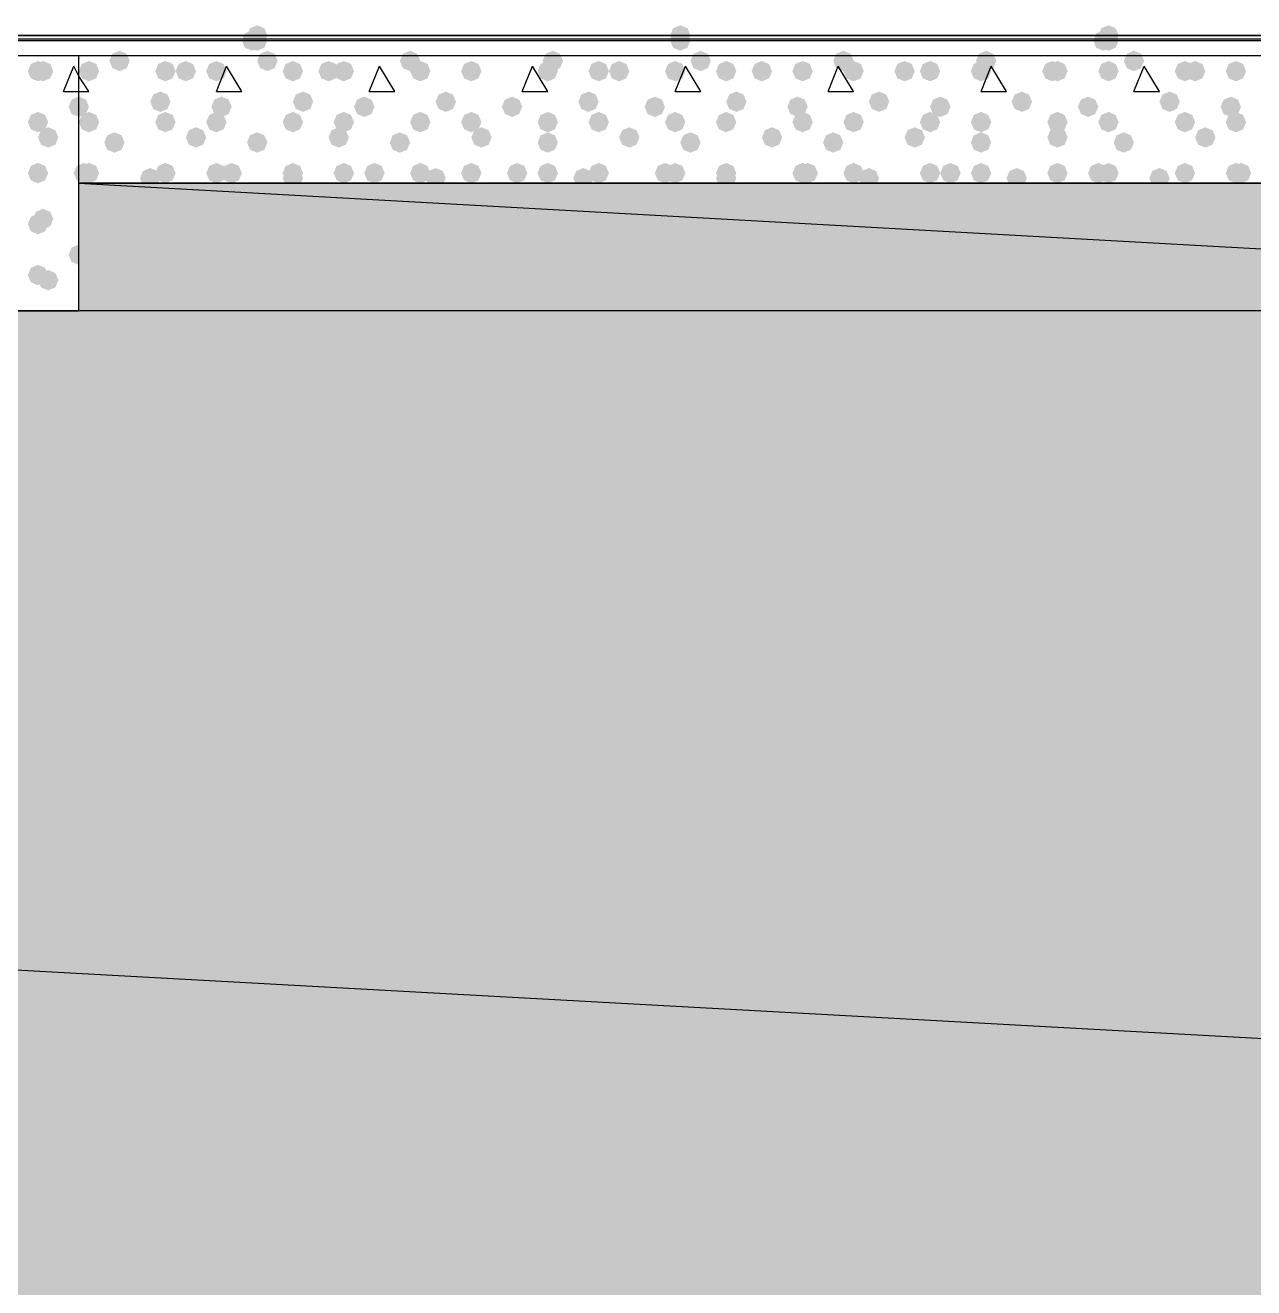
# Model space of a CAD drawing. Header units: millimetres. Extents: x 0 to 420, y 0 to 297.
# Drawn here: x 139.21 to 149.42, y 217.69 to 228.18 of the extents above; entities that cross this region are included whole.
import ezdxf

# ---------------------------------------------------------------- set-up
doc = ezdxf.new("R2010")
doc.units = ezdxf.units.MM
doc.layers.get('0').update_dxf_attribs({"linetype": 'CONTINUOUS'})

msp = doc.modelspace()

# ---------------------------------------------------------------- hatches: boundary and pattern name
at = {"true_color": 0x0000fe}
for points in [[(141.181667, 228.049667), (141.156796, 227.989871), (141.097, 227.965), (141.037204, 227.989871), (141.012333, 228.049667), (141.037204, 228.109462), (141.097, 228.134333), (141.156796, 228.109463)], [(141.224, 228.092), (141.199129, 228.032204), (141.139333, 228.007333), (141.079537, 228.032204), (141.054667, 228.092), (141.079537, 228.151796), (141.139333, 228.176667), (141.199129, 228.151796)], [(141.224, 228.049667), (141.199129, 227.989871), (141.139333, 227.965), (141.079537, 227.989871), (141.054667, 228.049667), (141.079537, 228.109462), (141.139333, 228.134333), (141.199129, 228.109463)], [(141.224, 228.049667), (141.199129, 227.989871), (141.139333, 227.965), (141.079537, 227.989871), (141.054667, 228.049667), (141.079537, 228.109462), (141.139333, 228.134333), (141.199129, 228.109463)], [(144.737667, 228.092), (144.712796, 228.032204), (144.653, 228.007333), (144.593204, 228.032204), (144.568333, 228.092), (144.593204, 228.151796), (144.653, 228.176667), (144.712796, 228.151796)], [(144.737667, 228.049667), (144.712796, 227.989871), (144.653, 227.965), (144.593204, 227.989871), (144.568333, 228.049667), (144.593204, 228.109462), (144.653, 228.134333), (144.712796, 228.109463)], [(144.737667, 228.049667), (144.712796, 227.989871), (144.653, 227.965), (144.593204, 227.989871), (144.568333, 228.049667), (144.593204, 228.109462), (144.653, 228.134333), (144.712796, 228.109463)], [(144.737667, 228.049667), (144.712796, 227.989871), (144.653, 227.965), (144.593204, 227.989871), (144.568333, 228.049667), (144.593204, 228.109462), (144.653, 228.134333), (144.712796, 228.109463)], [(148.251333, 228.049667), (148.226462, 227.989871), (148.166667, 227.965), (148.106871, 227.989871), (148.082, 228.049667), (148.106871, 228.109462), (148.166667, 228.134333), (148.226462, 228.109463)], [(148.293667, 228.092), (148.268796, 228.032204), (148.209, 228.007333), (148.149204, 228.032204), (148.124333, 228.092), (148.149204, 228.151796), (148.209, 228.176667), (148.268796, 228.151796)], [(148.293667, 228.049667), (148.268796, 227.989871), (148.209, 227.965), (148.149204, 227.989871), (148.124333, 228.049667), (148.149204, 228.109462), (148.209, 228.134333), (148.268796, 228.109463)], [(148.293667, 228.049667), (148.268796, 227.989871), (148.209, 227.965), (148.149204, 227.989871), (148.124333, 228.049667), (148.149204, 228.109462), (148.209, 228.134333), (148.268796, 228.109463)]]:
    msp.add_hatch(color=0, dxfattribs=at).paths.add_polyline_path(points, flags=0)
at = {"true_color": 0x000007}
h = msp.add_hatch(color=0, dxfattribs=at)
h.paths.add_polyline_path([(38.565667, 228.049667), (386.969, 228.049667)], flags=0)
h.paths.add_polyline_path([(386.969, 228.049667), (38.565667, 228.049667)], flags=0)
at = {"true_color": 0x000008}
for points in [[(140.081, 227.880333), (140.056129, 227.820537), (139.996333, 227.795667), (139.936538, 227.820537), (139.911667, 227.880333), (139.936537, 227.940129), (139.996333, 227.965), (140.056129, 227.940129)], [(141.308667, 227.880333), (141.283796, 227.820537), (141.224, 227.795667), (141.164204, 227.820537), (141.139333, 227.880333), (141.164204, 227.940129), (141.224, 227.965), (141.283796, 227.940129)], [(142.494, 227.880333), (142.469129, 227.820537), (142.409333, 227.795667), (142.349538, 227.820537), (142.324667, 227.880333), (142.349537, 227.940129), (142.409333, 227.965), (142.469129, 227.940129)], [(143.679333, 227.880333), (143.654463, 227.820537), (143.594667, 227.795667), (143.534871, 227.820537), (143.51, 227.880333), (143.534871, 227.940129), (143.594667, 227.965), (143.654462, 227.940129)], [(144.907, 227.880333), (144.882129, 227.820537), (144.822333, 227.795667), (144.762538, 227.820537), (144.737667, 227.880333), (144.762537, 227.940129), (144.822333, 227.965), (144.882129, 227.940129)], [(146.092333, 227.880333), (146.067462, 227.820537), (146.007667, 227.795667), (145.947871, 227.820537), (145.923, 227.880333), (145.947871, 227.940129), (146.007667, 227.965), (146.067462, 227.940129)], [(147.277667, 227.880333), (147.252796, 227.820537), (147.193, 227.795667), (147.133204, 227.820537), (147.108333, 227.880333), (147.133204, 227.940129), (147.193, 227.965), (147.252796, 227.940129)], [(148.505333, 227.880333), (148.480463, 227.820537), (148.420667, 227.795667), (148.360871, 227.820537), (148.336, 227.880333), (148.360871, 227.940129), (148.420667, 227.965), (148.480462, 227.940129)], [(139.827, 227.795667), (139.802129, 227.735871), (139.742333, 227.711), (139.682538, 227.735871), (139.657667, 227.795667), (139.682537, 227.855462), (139.742333, 227.880333), (139.802129, 227.855463)], [(140.462, 227.795667), (140.437129, 227.735871), (140.377333, 227.711), (140.317538, 227.735871), (140.292667, 227.795667), (140.317537, 227.855462), (140.377333, 227.880333), (140.437129, 227.855463)], [(140.631333, 227.795667), (140.606462, 227.735871), (140.546667, 227.711), (140.486871, 227.735871), (140.462, 227.795667), (140.486871, 227.855462), (140.546667, 227.880333), (140.606462, 227.855463)], [(140.885333, 227.795667), (140.860463, 227.735871), (140.800667, 227.711), (140.740871, 227.735871), (140.716, 227.795667), (140.740871, 227.855462), (140.800667, 227.880333), (140.860462, 227.855463)], [(141.520333, 227.795667), (141.495463, 227.735871), (141.435667, 227.711), (141.375871, 227.735871), (141.351, 227.795667), (141.375871, 227.855462), (141.435667, 227.880333), (141.495462, 227.855463)], [(141.816667, 227.795667), (141.791796, 227.735871), (141.732, 227.711), (141.672204, 227.735871), (141.647333, 227.795667), (141.672204, 227.855462), (141.732, 227.880333), (141.791796, 227.855463)], [(141.943667, 227.795667), (141.918796, 227.735871), (141.859, 227.711), (141.799204, 227.735871), (141.774333, 227.795667), (141.799204, 227.855462), (141.859, 227.880333), (141.918796, 227.855463)], [(142.578667, 227.795667), (142.553796, 227.735871), (142.494, 227.711), (142.434204, 227.735871), (142.409333, 227.795667), (142.434204, 227.855462), (142.494, 227.880333), (142.553796, 227.855463)], [(143.002, 227.795667), (142.977129, 227.735871), (142.917333, 227.711), (142.857538, 227.735871), (142.832667, 227.795667), (142.857537, 227.855462), (142.917333, 227.880333), (142.977129, 227.855463)], [(143.002, 227.795667), (142.977129, 227.735871), (142.917333, 227.711), (142.857538, 227.735871), (142.832667, 227.795667), (142.857537, 227.855462), (142.917333, 227.880333), (142.977129, 227.855463)], [(143.637, 227.795667), (143.612129, 227.735871), (143.552333, 227.711), (143.492538, 227.735871), (143.467667, 227.795667), (143.492537, 227.855462), (143.552333, 227.880333), (143.612129, 227.855463)], [(144.060333, 227.795667), (144.035463, 227.735871), (143.975667, 227.711), (143.915871, 227.735871), (143.891, 227.795667), (143.915871, 227.855462), (143.975667, 227.880333), (144.035462, 227.855463)], [(144.229667, 227.795667), (144.204796, 227.735871), (144.145, 227.711), (144.085204, 227.735871), (144.060333, 227.795667), (144.085204, 227.855462), (144.145, 227.880333), (144.204796, 227.855463)], [(144.695333, 227.795667), (144.670463, 227.735871), (144.610667, 227.711), (144.550871, 227.735871), (144.526, 227.795667), (144.550871, 227.855462), (144.610667, 227.880333), (144.670462, 227.855463)], [(145.118667, 227.795667), (145.093796, 227.735871), (145.034, 227.711), (144.974204, 227.735871), (144.949333, 227.795667), (144.974204, 227.855462), (145.034, 227.880333), (145.093796, 227.855463)], [(145.415, 227.795667), (145.390129, 227.735871), (145.330333, 227.711), (145.270538, 227.735871), (145.245667, 227.795667), (145.270537, 227.855462), (145.330333, 227.880333), (145.390129, 227.855463)], [(145.753667, 227.795667), (145.728796, 227.735871), (145.669, 227.711), (145.609204, 227.735871), (145.584333, 227.795667), (145.609204, 227.855462), (145.669, 227.880333), (145.728796, 227.855463)], [(146.177, 227.795667), (146.152129, 227.735871), (146.092333, 227.711), (146.032538, 227.735871), (146.007667, 227.795667), (146.032537, 227.855462), (146.092333, 227.880333), (146.152129, 227.855463)], [(146.600333, 227.795667), (146.575463, 227.735871), (146.515667, 227.711), (146.455871, 227.735871), (146.431, 227.795667), (146.455871, 227.855462), (146.515667, 227.880333), (146.575462, 227.855463)], [(146.812, 227.795667), (146.787129, 227.735871), (146.727333, 227.711), (146.667538, 227.735871), (146.642667, 227.795667), (146.667537, 227.855462), (146.727333, 227.880333), (146.787129, 227.855463)], [(147.235333, 227.795667), (147.210463, 227.735871), (147.150667, 227.711), (147.090871, 227.735871), (147.066, 227.795667), (147.090871, 227.855462), (147.150667, 227.880333), (147.210462, 227.855463)], [(147.828, 227.795667), (147.803129, 227.735871), (147.743333, 227.711), (147.683538, 227.735871), (147.658667, 227.795667), (147.683537, 227.855462), (147.743333, 227.880333), (147.803129, 227.855463)], [(147.870333, 227.795667), (147.845463, 227.735871), (147.785667, 227.711), (147.725871, 227.735871), (147.701, 227.795667), (147.725871, 227.855462), (147.785667, 227.880333), (147.845462, 227.855463)], [(148.293667, 227.795667), (148.268796, 227.735871), (148.209, 227.711), (148.149204, 227.735871), (148.124333, 227.795667), (148.149204, 227.855462), (148.209, 227.880333), (148.268796, 227.855463)], [(148.928667, 227.795667), (148.903796, 227.735871), (148.844, 227.711), (148.784204, 227.735871), (148.759333, 227.795667), (148.784204, 227.855462), (148.844, 227.880333), (148.903796, 227.855463)], [(149.013333, 227.795667), (148.988463, 227.735871), (148.928667, 227.711), (148.868871, 227.735871), (148.844, 227.795667), (148.868871, 227.855462), (148.928667, 227.880333), (148.988462, 227.855463)], [(149.352, 227.795667), (149.327129, 227.735871), (149.267333, 227.711), (149.207538, 227.735871), (149.182667, 227.795667), (149.207537, 227.855462), (149.267333, 227.880333), (149.327129, 227.855463)], [(140.419667, 227.541667), (140.394796, 227.481871), (140.335, 227.457), (140.275204, 227.481871), (140.250333, 227.541667), (140.275204, 227.601462), (140.335, 227.626333), (140.394796, 227.601463)], [(140.927667, 227.499333), (140.902796, 227.439537), (140.843, 227.414667), (140.783204, 227.439537), (140.758333, 227.499333), (140.783204, 227.559129), (140.843, 227.584), (140.902796, 227.559129)], [(141.605, 227.541667), (141.580129, 227.481871), (141.520333, 227.457), (141.460537, 227.481871), (141.435667, 227.541667), (141.460537, 227.601462), (141.520333, 227.626333), (141.580129, 227.601463)], [(142.113, 227.499333), (142.088129, 227.439537), (142.028333, 227.414667), (141.968538, 227.439537), (141.943667, 227.499333), (141.968537, 227.559129), (142.028333, 227.584), (142.088129, 227.559129)], [(142.790333, 227.541667), (142.765463, 227.481871), (142.705667, 227.457), (142.645871, 227.481871), (142.621, 227.541667), (142.645871, 227.601462), (142.705667, 227.626333), (142.765462, 227.601463)], [(143.340667, 227.499333), (143.315796, 227.439537), (143.256, 227.414667), (143.196204, 227.439537), (143.171333, 227.499333), (143.196204, 227.559129), (143.256, 227.584), (143.315796, 227.559129)], [(143.975667, 227.541667), (143.950796, 227.481871), (143.891, 227.457), (143.831204, 227.481871), (143.806333, 227.541667), (143.831204, 227.601462), (143.891, 227.626333), (143.950796, 227.601463)], [(144.526, 227.499333), (144.501129, 227.439537), (144.441333, 227.414667), (144.381538, 227.439537), (144.356667, 227.499333), (144.381537, 227.559129), (144.441333, 227.584), (144.501129, 227.559129)], [(145.203333, 227.541667), (145.178462, 227.481871), (145.118667, 227.457), (145.058871, 227.481871), (145.034, 227.541667), (145.058871, 227.601462), (145.118667, 227.626333), (145.178462, 227.601463)], [(145.711333, 227.499333), (145.686462, 227.439537), (145.626667, 227.414667), (145.566871, 227.439537), (145.542, 227.499333), (145.566871, 227.559129), (145.626667, 227.584), (145.686462, 227.559129)], [(146.388667, 227.541667), (146.363796, 227.481871), (146.304, 227.457), (146.244204, 227.481871), (146.219333, 227.541667), (146.244204, 227.601462), (146.304, 227.626333), (146.363796, 227.601463)], [(146.896667, 227.499333), (146.871796, 227.439537), (146.812, 227.414667), (146.752204, 227.439537), (146.727333, 227.499333), (146.752204, 227.559129), (146.812, 227.584), (146.871796, 227.559129)], [(147.574, 227.541667), (147.549129, 227.481871), (147.489333, 227.457), (147.429538, 227.481871), (147.404667, 227.541667), (147.429537, 227.601462), (147.489333, 227.626333), (147.549129, 227.601463)], [(148.124333, 227.499333), (148.099463, 227.439537), (148.039667, 227.414667), (147.979871, 227.439537), (147.955, 227.499333), (147.979871, 227.559129), (148.039667, 227.584), (148.099462, 227.559129)], [(148.801667, 227.541667), (148.776796, 227.481871), (148.717, 227.457), (148.657204, 227.481871), (148.632333, 227.541667), (148.657204, 227.601462), (148.717, 227.626333), (148.776796, 227.601463)], [(149.309667, 227.499333), (149.284796, 227.439537), (149.225, 227.414667), (149.165204, 227.439537), (149.140333, 227.499333), (149.165204, 227.559129), (149.225, 227.584), (149.284796, 227.559129)], [(139.827, 227.372333), (139.802129, 227.312537), (139.742333, 227.287667), (139.682538, 227.312537), (139.657667, 227.372333), (139.682537, 227.432129), (139.742333, 227.457), (139.802129, 227.432129)], [(140.462, 227.372333), (140.437129, 227.312537), (140.377333, 227.287667), (140.317538, 227.312537), (140.292667, 227.372333), (140.317537, 227.432129), (140.377333, 227.457), (140.437129, 227.432129)], [(140.885333, 227.372333), (140.860463, 227.312537), (140.800667, 227.287667), (140.740871, 227.312537), (140.716, 227.372333), (140.740871, 227.432129), (140.800667, 227.457), (140.860462, 227.432129)], [(141.520333, 227.372333), (141.495463, 227.312537), (141.435667, 227.287667), (141.375871, 227.312537), (141.351, 227.372333), (141.375871, 227.432129), (141.435667, 227.457), (141.495462, 227.432129)], [(141.943667, 227.372333), (141.918796, 227.312537), (141.859, 227.287667), (141.799204, 227.312537), (141.774333, 227.372333), (141.799204, 227.432129), (141.859, 227.457), (141.918796, 227.432129)], [(142.578667, 227.372333), (142.553796, 227.312537), (142.494, 227.287667), (142.434204, 227.312537), (142.409333, 227.372333), (142.434204, 227.432129), (142.494, 227.457), (142.553796, 227.432129)], [(143.002, 227.372333), (142.977129, 227.312537), (142.917333, 227.287667), (142.857538, 227.312537), (142.832667, 227.372333), (142.857537, 227.432129), (142.917333, 227.457), (142.977129, 227.432129)], [(143.637, 227.372333), (143.612129, 227.312537), (143.552333, 227.287667), (143.492538, 227.312537), (143.467667, 227.372333), (143.492537, 227.432129), (143.552333, 227.457), (143.612129, 227.432129)], [(144.060333, 227.372333), (144.035463, 227.312537), (143.975667, 227.287667), (143.915871, 227.312537), (143.891, 227.372333), (143.915871, 227.432129), (143.975667, 227.457), (144.035462, 227.432129)], [(144.695333, 227.372333), (144.670463, 227.312537), (144.610667, 227.287667), (144.550871, 227.312537), (144.526, 227.372333), (144.550871, 227.432129), (144.610667, 227.457), (144.670462, 227.432129)], [(145.118667, 227.372333), (145.093796, 227.312537), (145.034, 227.287667), (144.974204, 227.312537), (144.949333, 227.372333), (144.974204, 227.432129), (145.034, 227.457), (145.093796, 227.432129)], [(145.753667, 227.372333), (145.728796, 227.312537), (145.669, 227.287667), (145.609204, 227.312537), (145.584333, 227.372333), (145.609204, 227.432129), (145.669, 227.457), (145.728796, 227.432129)], [(146.177, 227.372333), (146.152129, 227.312537), (146.092333, 227.287667), (146.032538, 227.312537), (146.007667, 227.372333), (146.032537, 227.432129), (146.092333, 227.457), (146.152129, 227.432129)], [(146.812, 227.372333), (146.787129, 227.312537), (146.727333, 227.287667), (146.667538, 227.312537), (146.642667, 227.372333), (146.667537, 227.432129), (146.727333, 227.457), (146.787129, 227.432129)], [(147.235333, 227.372333), (147.210463, 227.312537), (147.150667, 227.287667), (147.090871, 227.312537), (147.066, 227.372333), (147.090871, 227.432129), (147.150667, 227.457), (147.210462, 227.432129)], [(147.870333, 227.372333), (147.845463, 227.312537), (147.785667, 227.287667), (147.725871, 227.312537), (147.701, 227.372333), (147.725871, 227.432129), (147.785667, 227.457), (147.845462, 227.432129)], [(148.293667, 227.372333), (148.268796, 227.312537), (148.209, 227.287667), (148.149204, 227.312537), (148.124333, 227.372333), (148.149204, 227.432129), (148.209, 227.457), (148.268796, 227.432129)], [(148.928667, 227.372333), (148.903796, 227.312537), (148.844, 227.287667), (148.784204, 227.312537), (148.759333, 227.372333), (148.784204, 227.432129), (148.844, 227.457), (148.903796, 227.432129)], [(149.352, 227.372333), (149.327129, 227.312537), (149.267333, 227.287667), (149.207538, 227.312537), (149.182667, 227.372333), (149.207537, 227.432129), (149.267333, 227.457), (149.327129, 227.432129)], [(140.038667, 227.203), (140.013796, 227.143204), (139.954, 227.118333), (139.894204, 227.143204), (139.869333, 227.203), (139.894204, 227.262796), (139.954, 227.287667), (140.013796, 227.262796)], [(140.716, 227.245333), (140.691129, 227.185537), (140.631333, 227.160667), (140.571538, 227.185537), (140.546667, 227.245333), (140.571537, 227.305129), (140.631333, 227.33), (140.691129, 227.305129)], [(141.224, 227.203), (141.199129, 227.143204), (141.139333, 227.118333), (141.079537, 227.143204), (141.054667, 227.203), (141.079537, 227.262796), (141.139333, 227.287667), (141.199129, 227.262796)], [(141.901333, 227.245333), (141.876463, 227.185537), (141.816667, 227.160667), (141.756871, 227.185537), (141.732, 227.245333), (141.756871, 227.305129), (141.816667, 227.33), (141.876462, 227.305129)], [(142.409333, 227.203), (142.384463, 227.143204), (142.324667, 227.118333), (142.264871, 227.143204), (142.24, 227.203), (142.264871, 227.262796), (142.324667, 227.287667), (142.384462, 227.262796)], [(143.086667, 227.245333), (143.061796, 227.185537), (143.002, 227.160667), (142.942204, 227.185537), (142.917333, 227.245333), (142.942204, 227.305129), (143.002, 227.33), (143.061796, 227.305129)], [(143.637, 227.203), (143.612129, 227.143204), (143.552333, 227.118333), (143.492538, 227.143204), (143.467667, 227.203), (143.492537, 227.262796), (143.552333, 227.287667), (143.612129, 227.262796)], [(144.314333, 227.245333), (144.289463, 227.185537), (144.229667, 227.160667), (144.169871, 227.185537), (144.145, 227.245333), (144.169871, 227.305129), (144.229667, 227.33), (144.289462, 227.305129)], [(144.822333, 227.203), (144.797462, 227.143204), (144.737667, 227.118333), (144.677871, 227.143204), (144.653, 227.203), (144.677871, 227.262796), (144.737667, 227.287667), (144.797462, 227.262796)], [(145.499667, 227.245333), (145.474796, 227.185537), (145.415, 227.160667), (145.355204, 227.185537), (145.330333, 227.245333), (145.355204, 227.305129), (145.415, 227.33), (145.474796, 227.305129)], [(146.007667, 227.203), (145.982796, 227.143204), (145.923, 227.118333), (145.863204, 227.143204), (145.838333, 227.203), (145.863204, 227.262796), (145.923, 227.287667), (145.982796, 227.262796)], [(146.685, 227.245333), (146.660129, 227.185537), (146.600333, 227.160667), (146.540538, 227.185537), (146.515667, 227.245333), (146.540537, 227.305129), (146.600333, 227.33), (146.660129, 227.305129)], [(147.235333, 227.203), (147.210463, 227.143204), (147.150667, 227.118333), (147.090871, 227.143204), (147.066, 227.203), (147.090871, 227.262796), (147.150667, 227.287667), (147.210462, 227.262796)], [(147.870333, 227.245333), (147.845463, 227.185537), (147.785667, 227.160667), (147.725871, 227.185537), (147.701, 227.245333), (147.725871, 227.305129), (147.785667, 227.33), (147.845462, 227.305129)], [(148.420667, 227.203), (148.395796, 227.143204), (148.336, 227.118333), (148.276204, 227.143204), (148.251333, 227.203), (148.276204, 227.262796), (148.336, 227.287667), (148.395796, 227.262796)], [(149.098, 227.245333), (149.073129, 227.185537), (149.013333, 227.160667), (148.953537, 227.185537), (148.928667, 227.245333), (148.953537, 227.305129), (149.013333, 227.33), (149.073129, 227.305129)], [(139.784667, 226.949), (139.759796, 226.889204), (139.7, 226.864333), (139.640204, 226.889204), (139.615333, 226.949), (139.640204, 227.008796), (139.7, 227.033667), (139.759796, 227.008796)], [(139.827, 226.949), (139.802129, 226.889204), (139.742333, 226.864333), (139.682538, 226.889204), (139.657667, 226.949), (139.682537, 227.008796), (139.742333, 227.033667), (139.802129, 227.008796)], [(140.335, 226.906667), (140.310129, 226.846871), (140.250333, 226.822), (140.190538, 226.846871), (140.165667, 226.906667), (140.190537, 226.966462), (140.250333, 226.991333), (140.310129, 226.966463)], [(140.462, 226.949), (140.437129, 226.889204), (140.377333, 226.864333), (140.317538, 226.889204), (140.292667, 226.949), (140.317537, 227.008796), (140.377333, 227.033667), (140.437129, 227.008796)], [(140.885333, 226.949), (140.860463, 226.889204), (140.800667, 226.864333), (140.740871, 226.889204), (140.716, 226.949), (140.740871, 227.008796), (140.800667, 227.033667), (140.860462, 227.008796)], [(141.012333, 226.949), (140.987462, 226.889204), (140.927667, 226.864333), (140.867871, 226.889204), (140.843, 226.949), (140.867871, 227.008796), (140.927667, 227.033667), (140.987462, 227.008796)], [(141.520333, 226.949), (141.495463, 226.889204), (141.435667, 226.864333), (141.375871, 226.889204), (141.351, 226.949), (141.375871, 227.008796), (141.435667, 227.033667), (141.495462, 227.008796)], [(141.520333, 226.906667), (141.495463, 226.846871), (141.435667, 226.822), (141.375871, 226.846871), (141.351, 226.906667), (141.375871, 226.966462), (141.435667, 226.991333), (141.495462, 226.966463)], [(141.943667, 226.949), (141.918796, 226.889204), (141.859, 226.864333), (141.799204, 226.889204), (141.774333, 226.949), (141.799204, 227.008796), (141.859, 227.033667), (141.918796, 227.008796)], [(142.197667, 226.949), (142.172796, 226.889204), (142.113, 226.864333), (142.053204, 226.889204), (142.028333, 226.949), (142.053204, 227.008796), (142.113, 227.033667), (142.172796, 227.008796)], [(142.578667, 226.949), (142.553796, 226.889204), (142.494, 226.864333), (142.434204, 226.889204), (142.409333, 226.949), (142.434204, 227.008796), (142.494, 227.033667), (142.553796, 227.008796)], [(142.705667, 226.906667), (142.680796, 226.846871), (142.621, 226.822), (142.561204, 226.846871), (142.536333, 226.906667), (142.561204, 226.966462), (142.621, 226.991333), (142.680796, 226.966463)], [(143.002, 226.949), (142.977129, 226.889204), (142.917333, 226.864333), (142.857538, 226.889204), (142.832667, 226.949), (142.857537, 227.008796), (142.917333, 227.033667), (142.977129, 227.008796)], [(143.383, 226.949), (143.358129, 226.889204), (143.298333, 226.864333), (143.238537, 226.889204), (143.213667, 226.949), (143.238537, 227.008796), (143.298333, 227.033667), (143.358129, 227.008796)], [(143.637, 226.949), (143.612129, 226.889204), (143.552333, 226.864333), (143.492538, 226.889204), (143.467667, 226.949), (143.492537, 227.008796), (143.552333, 227.033667), (143.612129, 227.008796)], [(143.933333, 226.906667), (143.908463, 226.846871), (143.848667, 226.822), (143.788871, 226.846871), (143.764, 226.906667), (143.788871, 226.966462), (143.848667, 226.991333), (143.908462, 226.966463)], [(144.060333, 226.949), (144.035463, 226.889204), (143.975667, 226.864333), (143.915871, 226.889204), (143.891, 226.949), (143.915871, 227.008796), (143.975667, 227.033667), (144.035462, 227.008796)], [(144.610667, 226.949), (144.585796, 226.889204), (144.526, 226.864333), (144.466204, 226.889204), (144.441333, 226.949), (144.466204, 227.008796), (144.526, 227.033667), (144.585796, 227.008796)], [(144.695333, 226.949), (144.670463, 226.889204), (144.610667, 226.864333), (144.550871, 226.889204), (144.526, 226.949), (144.550871, 227.008796), (144.610667, 227.033667), (144.670462, 227.008796)], [(145.118667, 226.949), (145.093796, 226.889204), (145.034, 226.864333), (144.974204, 226.889204), (144.949333, 226.949), (144.974204, 227.008796), (145.034, 227.033667), (145.093796, 227.008796)], [(145.118667, 226.906667), (145.093796, 226.846871), (145.034, 226.822), (144.974204, 226.846871), (144.949333, 226.906667), (144.974204, 226.966462), (145.034, 226.991333), (145.093796, 226.966463)], [(145.753667, 226.949), (145.728796, 226.889204), (145.669, 226.864333), (145.609204, 226.889204), (145.584333, 226.949), (145.609204, 227.008796), (145.669, 227.033667), (145.728796, 227.008796)], [(145.796, 226.949), (145.771129, 226.889204), (145.711333, 226.864333), (145.651538, 226.889204), (145.626667, 226.949), (145.651537, 227.008796), (145.711333, 227.033667), (145.771129, 227.008796)], [(146.177, 226.949), (146.152129, 226.889204), (146.092333, 226.864333), (146.032538, 226.889204), (146.007667, 226.949), (146.032537, 227.008796), (146.092333, 227.033667), (146.152129, 227.008796)], [(146.304, 226.906667), (146.279129, 226.846871), (146.219333, 226.822), (146.159538, 226.846871), (146.134667, 226.906667), (146.159537, 226.966462), (146.219333, 226.991333), (146.279129, 226.966463)], [(146.812, 226.949), (146.787129, 226.889204), (146.727333, 226.864333), (146.667538, 226.889204), (146.642667, 226.949), (146.667537, 227.008796), (146.727333, 227.033667), (146.787129, 227.008796)], [(146.981333, 226.949), (146.956462, 226.889204), (146.896667, 226.864333), (146.836871, 226.889204), (146.812, 226.949), (146.836871, 227.008796), (146.896667, 227.033667), (146.956462, 227.008796)], [(147.235333, 226.949), (147.210463, 226.889204), (147.150667, 226.864333), (147.090871, 226.889204), (147.066, 226.949), (147.090871, 227.008796), (147.150667, 227.033667), (147.210462, 227.008796)], [(147.531667, 226.906667), (147.506796, 226.846871), (147.447, 226.822), (147.387204, 226.846871), (147.362333, 226.906667), (147.387204, 226.966462), (147.447, 226.991333), (147.506796, 226.966463)], [(147.870333, 226.949), (147.845463, 226.889204), (147.785667, 226.864333), (147.725871, 226.889204), (147.701, 226.949), (147.725871, 227.008796), (147.785667, 227.033667), (147.845462, 227.008796)], [(148.209, 226.949), (148.184129, 226.889204), (148.124333, 226.864333), (148.064538, 226.889204), (148.039667, 226.949), (148.064537, 227.008796), (148.124333, 227.033667), (148.184129, 227.008796)], [(148.293667, 226.949), (148.268796, 226.889204), (148.209, 226.864333), (148.149204, 226.889204), (148.124333, 226.949), (148.149204, 227.008796), (148.209, 227.033667), (148.268796, 227.008796)], [(148.717, 226.906667), (148.692129, 226.846871), (148.632333, 226.822), (148.572538, 226.846871), (148.547667, 226.906667), (148.572537, 226.966462), (148.632333, 226.991333), (148.692129, 226.966463)], [(148.928667, 226.949), (148.903796, 226.889204), (148.844, 226.864333), (148.784204, 226.889204), (148.759333, 226.949), (148.784204, 227.008796), (148.844, 227.033667), (148.903796, 227.008796)], [(149.352, 226.949), (149.327129, 226.889204), (149.267333, 226.864333), (149.207538, 226.889204), (149.182667, 226.949), (149.207537, 227.008796), (149.267333, 227.033667), (149.327129, 227.008796)], [(149.394333, 226.949), (149.369463, 226.889204), (149.309667, 226.864333), (149.249871, 226.889204), (149.225, 226.949), (149.249871, 227.008796), (149.309667, 227.033667), (149.369462, 227.008796)]]:
    msp.add_hatch(color=0, dxfattribs=at).paths.add_polyline_path(points, flags=0)
at = {"true_color": 0x000007}
for points in [[(139.403667, 227.795667), (139.378796, 227.735871), (139.319, 227.711), (139.259204, 227.735871), (139.234333, 227.795667), (139.259204, 227.855462), (139.319, 227.880333), (139.378796, 227.855463)], [(139.446, 227.795667), (139.421129, 227.735871), (139.361333, 227.711), (139.301537, 227.735871), (139.276667, 227.795667), (139.301537, 227.855462), (139.361333, 227.880333), (139.421129, 227.855463)], [(139.742333, 227.499333), (139.717463, 227.439537), (139.657667, 227.414667), (139.597871, 227.439537), (139.573, 227.499333), (139.597871, 227.559129), (139.657667, 227.584), (139.717462, 227.559129)], [(139.403667, 227.372333), (139.378796, 227.312537), (139.319, 227.287667), (139.259204, 227.312537), (139.234333, 227.372333), (139.259204, 227.432129), (139.319, 227.457), (139.378796, 227.432129)], [(139.488333, 227.245333), (139.463463, 227.185537), (139.403667, 227.160667), (139.343871, 227.185537), (139.319, 227.245333), (139.343871, 227.305129), (139.403667, 227.33), (139.463462, 227.305129)], [(139.403667, 226.949), (139.378796, 226.889204), (139.319, 226.864333), (139.259204, 226.889204), (139.234333, 226.949), (139.259204, 227.008796), (139.319, 227.033667), (139.378796, 227.008796)], [(139.446, 226.568), (139.421129, 226.508204), (139.361333, 226.483333), (139.301537, 226.508204), (139.276667, 226.568), (139.301537, 226.627796), (139.361333, 226.652667), (139.421129, 226.627796)], [(139.403667, 226.525667), (139.378796, 226.465871), (139.319, 226.441), (139.259204, 226.465871), (139.234333, 226.525667), (139.259204, 226.585462), (139.319, 226.610333), (139.378796, 226.585463)], [(139.742333, 226.271667), (139.717463, 226.211871), (139.657667, 226.187), (139.597871, 226.211871), (139.573, 226.271667), (139.597871, 226.331462), (139.657667, 226.356333), (139.717462, 226.331463)], [(139.403667, 226.102333), (139.378796, 226.042537), (139.319, 226.017667), (139.259204, 226.042537), (139.234333, 226.102333), (139.259204, 226.162129), (139.319, 226.187), (139.378796, 226.162129)], [(139.488333, 226.06), (139.463463, 226.000204), (139.403667, 225.975333), (139.343871, 226.000204), (139.319, 226.06), (139.343871, 226.119796), (139.403667, 226.144667), (139.463462, 226.119796)]]:
    msp.add_hatch(color=0, dxfattribs=at).paths.add_polyline_path(points, flags=0)
at = {"true_color": 0x000008}
h = msp.add_hatch(color=0, dxfattribs=at)
h.paths.add_polyline_path([(158.75, 226.864333), (139.657667, 226.864333), (158.75, 225.806)], flags=0)
h.paths.add_polyline_path([(139.657667, 226.864333), (158.75, 225.806), (139.657667, 225.806)], flags=0)
h = msp.add_hatch(color=0, dxfattribs=at)
h.paths.add_polyline_path([(385.826, 225.806), (39.708667, 225.806), (385.826, 206.756)], flags=0)
h.paths.add_polyline_path([(39.708667, 225.806), (385.826, 206.756), (39.708667, 206.756)], flags=0)

# ---------------------------------------------------------------- linework, layer by layer
at = {"color": 0, "true_color": 0x000007}
for points in [[(387.011333, 228.092), (38.481, 228.092), (38.481, 228.049667)], [(387.011333, 228.092), (38.523333, 228.092), (387.011333, 228.092), (38.523333, 228.049667)], [(38.523333, 228.049667), (387.011333, 228.049667)], [(387.011333, 228.049667), (386.969, 228.049667), (38.565667, 228.049667), (38.523333, 228.049667)], [(38.565667, 228.049667), (386.969, 228.049667)], [(158.75, 227.922667), (139.657667, 227.922667)], [(139.530667, 227.626333), (139.615333, 227.838)], [(139.657667, 227.753333), (139.615333, 227.838)], [(139.530667, 227.626333), (139.657667, 227.626333)], [(139.657667, 226.864333), (158.75, 226.864333)]]:
    msp.add_lwpolyline(points, dxfattribs=at)
for points in [[(38.523333, 228.049667), (387.011333, 228.049667)], [(38.565667, 228.049667), (386.969, 228.049667)], [(386.969, 228.049667), (38.565667, 228.049667)], [(137.541, 227.922667), (137.541, 225.806), (139.657667, 225.806), (139.657667, 227.922667)]]:
    msp.add_lwpolyline(points, close=True, dxfattribs=at)
at = {"color": 0, "true_color": 0x000008}
for points in [[(140.800667, 227.626333), (140.885333, 227.838)], [(141.012333, 227.626333), (140.885333, 227.838)], [(142.070667, 227.626333), (142.155333, 227.838)], [(142.282333, 227.626333), (142.155333, 227.838)], [(143.340667, 227.626333), (143.425333, 227.838)], [(143.552333, 227.626333), (143.425333, 227.838)], [(144.610667, 227.626333), (144.695333, 227.838)], [(144.822333, 227.626333), (144.695333, 227.838)], [(145.880667, 227.626333), (145.965333, 227.838)], [(146.092333, 227.626333), (145.965333, 227.838)], [(147.150667, 227.626333), (147.235333, 227.838)], [(147.362333, 227.626333), (147.235333, 227.838)], [(148.420667, 227.626333), (148.505333, 227.838)], [(148.632333, 227.626333), (148.505333, 227.838)], [(139.742333, 227.626333), (139.657667, 227.753333)], [(139.657667, 227.626333), (139.742333, 227.626333)], [(140.800667, 227.626333), (141.012333, 227.626333)], [(142.070667, 227.626333), (142.282333, 227.626333)], [(143.340667, 227.626333), (143.552333, 227.626333)], [(144.610667, 227.626333), (144.822333, 227.626333)], [(145.880667, 227.626333), (146.092333, 227.626333)], [(147.150667, 227.626333), (147.362333, 227.626333)], [(148.420667, 227.626333), (148.632333, 227.626333)]]:
    msp.add_lwpolyline(points, dxfattribs=at)
for points in [[(158.75, 226.864333), (139.657667, 226.864333), (158.75, 225.806)], [(139.657667, 226.864333), (158.75, 225.806), (139.657667, 225.806)], [(385.826, 225.806), (39.708667, 225.806), (385.826, 206.756)], [(39.708667, 225.806), (385.826, 206.756), (39.708667, 206.756)]]:
    msp.add_lwpolyline(points, close=True, dxfattribs=at)

doc.saveas('drawing.dxf')
